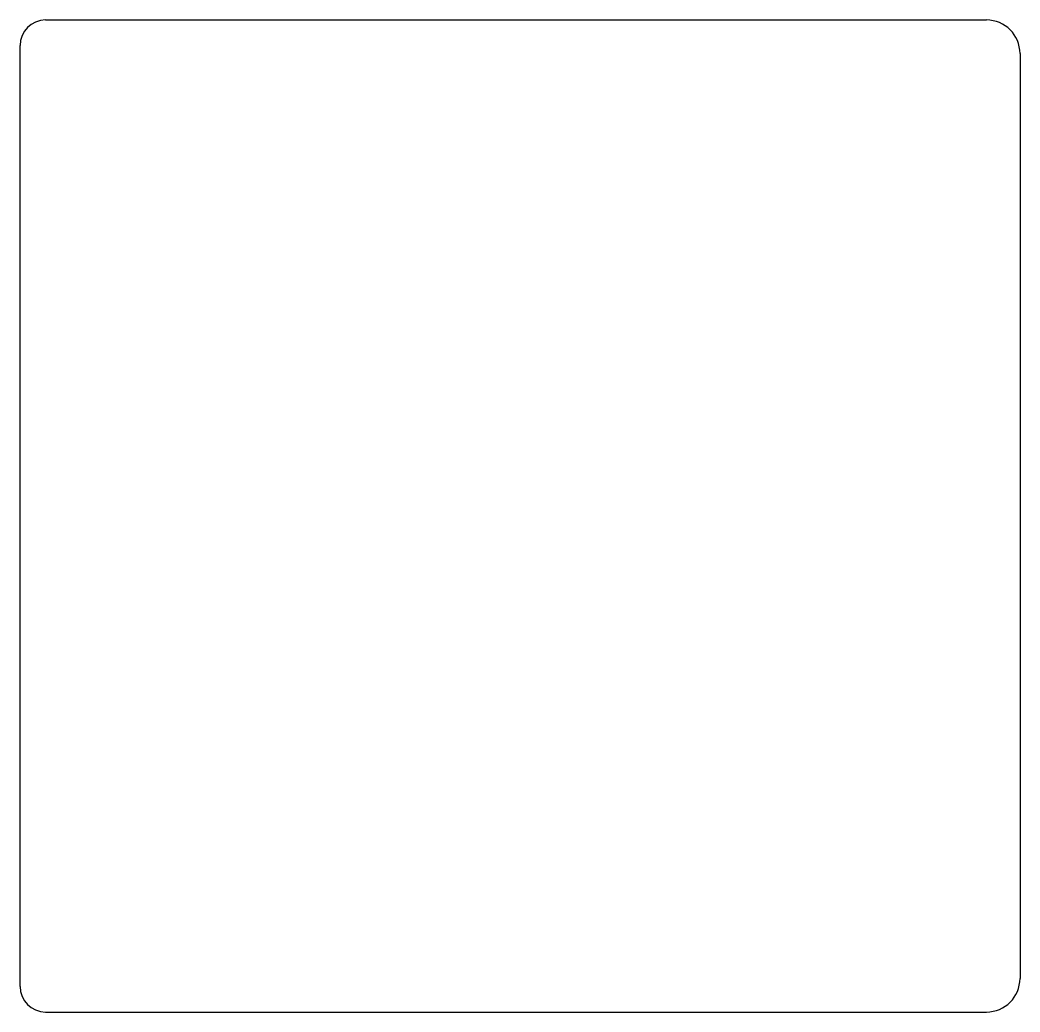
# Model space of a CAD drawing. Header units: millimetres. Extents: x -50 to 51, y -50 to 50.
import ezdxf

# ---------------------------------------------------------------- set-up
doc = ezdxf.new("R2010")
doc.units = ezdxf.units.MM

msp = doc.modelspace()

# ---------------------------------------------------------------- linework, layer by layer
at = {"color": 7, "linetype": 'Continuous'}
for p, q in [((-47.42, 50), (47.42, 50)), ((-50, -47.42), (-50, 47.42)), ((50.8, 46.62), (50.8, -46.62)), ((-47.42, -50), (47.42, -50))]:
    msp.add_line(p, q, dxfattribs=at)
for centre, radius, start, end in [((-47.42, 47.42), 2.58, 90, 180), ((47.42, 46.62), 3.38, 0, 90), ((47.42, -46.62), 3.38, 270, 0), ((-47.42, -47.42), 2.58, 180, 270)]:
    msp.add_arc(centre, radius, start, end, dxfattribs=at)

doc.saveas('drawing.dxf')
